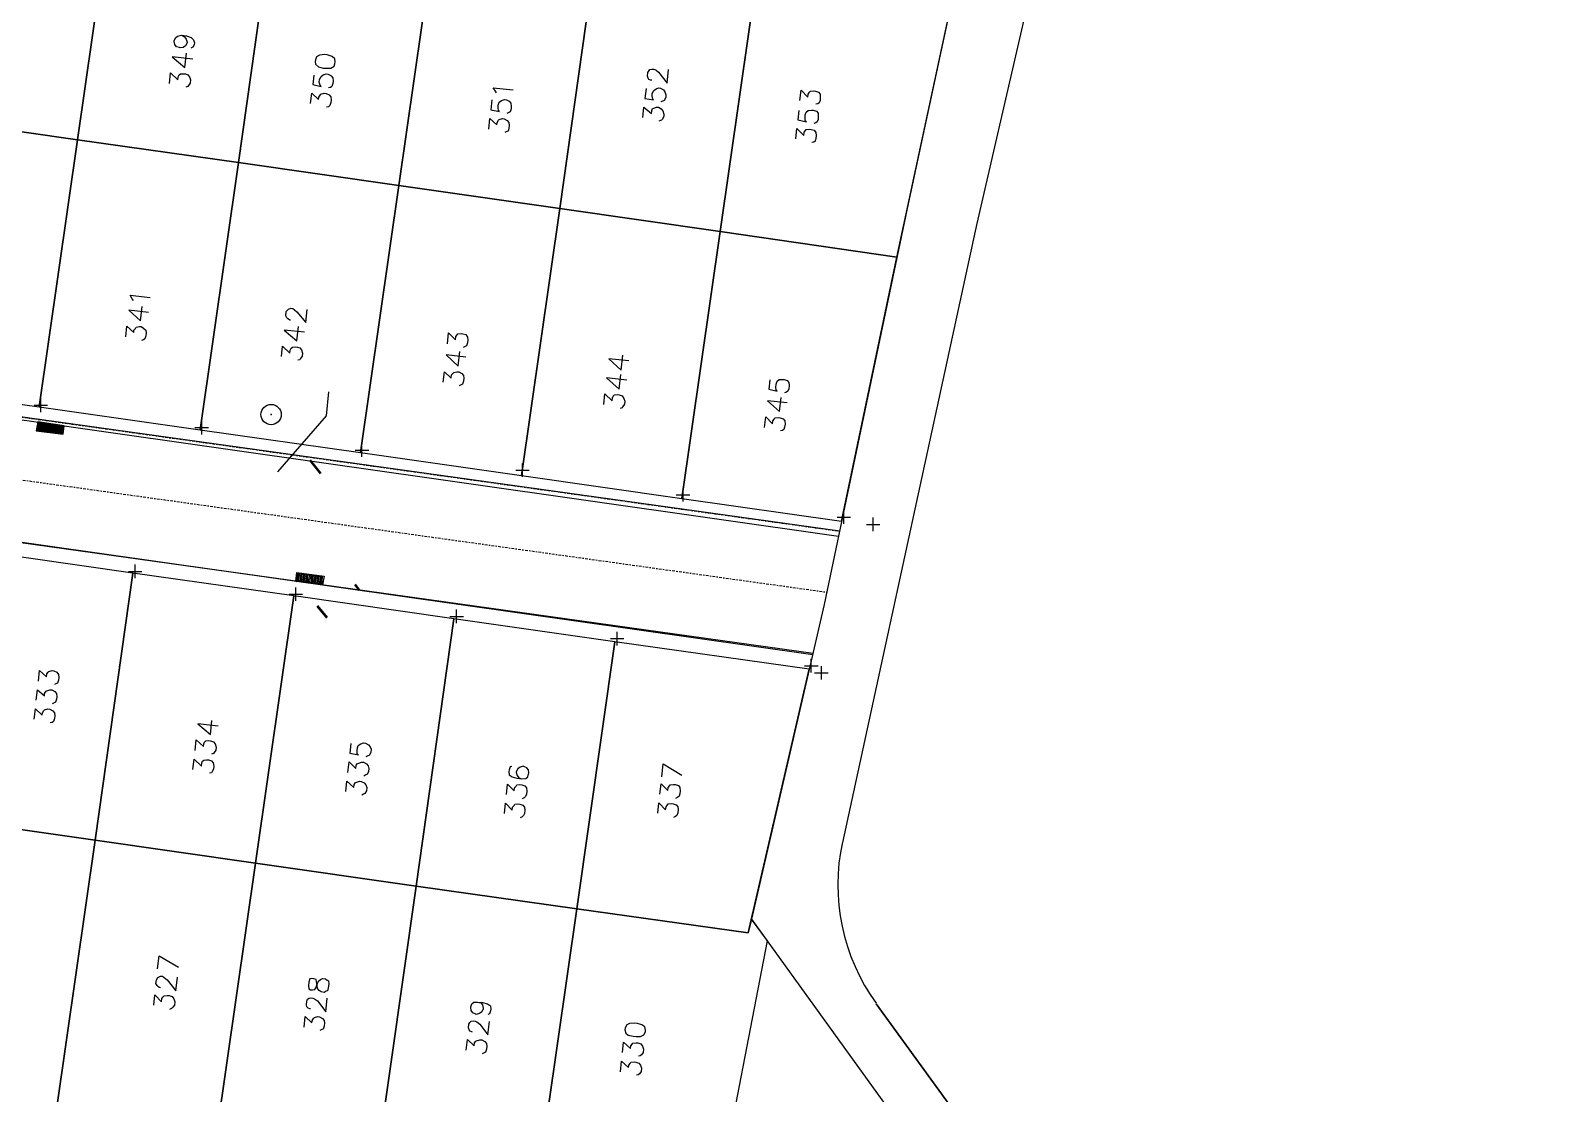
# Model space of a CAD drawing. Header units: metres. Extents: x 678 to 2349, y 417 to 1219.
# Drawn here: x 1088.6 to 1200.4, y 920.4 to 999 of the extents above; entities that cross this region are included whole.
import ezdxf

# ---------------------------------------------------------------- set-up
doc = ezdxf.new("R2010")
doc.units = ezdxf.units.M
doc.header["$PDMODE"] = 32
doc.header["$PDSIZE"] = 1.5
doc.linetypes.add('CENTRO1', pattern=[0.44, 0.2, -0.08, 0.08, -0.08])
for name, color, linetype in [('12-CONDICIONES EXISTENTES', 2, 'Continuous'), ('linea 1', 1, 'Continuous'), ('V-NODE', 1, 'Continuous')]:
    doc.layers.add(name, color=color, linetype=linetype)
doc.layers.add('PDF2_area escolar', color=7, linetype='Continuous', true_color=0x989898)
doc.layers.add('PDF_Geometry', color=7, linetype='Continuous', true_color=0x797979)

# ---------------------------------------------------------------- blocks, each defined once
blk = doc.blocks.new('base')
at = {"layer": 'PDF_Geometry', "lineweight": 25, "extrusion": (-0.000787417, 0.063364, 0.99799), "elevation": 0.03}
for points in [[(-320.14, -199.51), (-317.65, -177.69), (-314.6, -157.33), (-312.34, -132.43), (-311, -117.52), (-303.8, -78.13), (-296.11, -43.91), (-287.33, -13.76), (-275.46, 35.07), (-264.94, 80.83)], [(-314.36, -197.29), (-299.6, -195.68), (-292.74, -194.19), (-282.66, -192.11), (-274.48, -190.36), (-258.04, -185.15), (-248.03, -180.61), (-240.54, -177.71), (-228.64, -174.04), (-222.73, -172.71), (-217.38, -171.04), (-209.93, -169.25), (-202.16, -164.76), (-196.2, -160.28), (-195.07, -159.82), (-178.09, -157.46), (-154.3, -156.61), (-136.67, -154.61), (-124.44, -153.16), (-118.07, -151.47), (-100.79, -146.65), (-80.95, -140.97), (-73.38, -139.33), (-61.69, -135.82), (-40.5, -131.6), (-37.73, -130.87), (-17.66, -129.44), (1.31, -127.46), (21.09, -124.93), (41.01, -122.83), (47.38, -123.46), (63.59, -123.19), (81.4, -124.31), (85.64, -96.07), (88.7, -66.39), (92.81, -40.78), (97.16, -22.39), (100.6, -1.56), (102.48, 8.32), (109.69, 37.36), (117.53, 76.62), (126.22, 115.64), (131.51, 149.59), (134.68, 173.97), (136.92, 195.59), (139.96, 229.68), (141.56, 250.68), (142.61, 271.37), (143.25, 283.21), (147.07, 312.94), (152.58, 355.63), (153.55, 396.04), (150.87, 418.02), (151.78, 438.64), (150.96, 458.03), (151.78, 438.64), (150.87, 418.02), (153.55, 396.04), (152.58, 355.63), (147.07, 312.94), (143.25, 283.21), (142.61, 271.37), (141.56, 250.68), (139.96, 229.68), (136.92, 195.59), (134.68, 173.97), (131.51, 149.59), (126.22, 115.64), (117.53, 76.62), (109.69, 37.36), (102.48, 8.32), (100.6, -1.56), (97.16, -22.39), (92.81, -40.78), (88.7, -66.39), (85.64, -96.07), (81.4, -124.31), (63.59, -123.19), (47.38, -123.46), (41.01, -122.83), (21.09, -124.93), (1.31, -127.46), (-17.66, -129.44), (-37.73, -130.87), (-40.5, -131.6), (-61.69, -135.82), (-73.38, -139.33), (-80.95, -140.97), (-100.79, -146.65), (-118.07, -151.47), (-124.44, -153.16), (-136.67, -154.61), (-154.3, -156.61), (-178.09, -157.46), (-195.07, -159.82), (-196.2, -160.28), (-202.16, -164.76), (-209.93, -169.25), (-217.38, -171.04), (-222.73, -172.71), (-228.64, -174.04), (-240.54, -177.71), (-248.03, -180.61), (-258.04, -185.15), (-274.48, -190.36), (-282.66, -192.11), (-292.74, -194.19), (-299.6, -195.68), (-314.36, -197.29), (-312.18, -178.45), (-309.15, -157.9), (-306.88, -132.9), (-305.82, -118), (-298.64, -78.8), (-291.06, -45.08), (-282.25, -15.12), (-275.64, 10.47), (-270.32, 33.9), (-263.82, 63.16), (-258.15, 86.41), (-284.42, 123.89)], [(-268, 16.97), (-268.13, 15.87), (-179.14, 2.05), (-177.21, 3.48), (-171.28, 41.86)], [(-216.81, 20.4), (-217.03, 20.52), (-217.15, 20.68), (-217.21, 20.91), (-217.21, 20.96), (-217.09, 21.18), (-216.93, 21.3), (-216.7, 21.32), (-216.65, 21.31), (-216.43, 21.24), (-216.31, 21.08), (-216.25, 20.85), (-216.25, 20.8), (-216.37, 20.58), (-216.52, 20.46), (-216.81, 20.4), (-217.18, 20.45), (-217.53, 20.58), (-217.7, 20.74), (-217.76, 20.98), (-217.74, 21.12), (-217.63, 21.29), (-217.48, 21.36)], [(-217.62, 22.17), (-216.11, 21.99), (-217.03, 22.79), (-217.16, 21.74)], [(-215.87, 23.95), (-215.97, 23.18), (-216.5, 23.7), (-216.53, 23.48), (-216.59, 23.34), (-216.7, 23.26), (-216.93, 23.25), (-217.07, 23.26), (-217.25, 23.33), (-217.37, 23.48), (-217.43, 23.72), (-217.4, 23.95), (-217.29, 24.12), (-217.23, 24.21), (-217.09, 24.24)], [(-226.55, 23.48), (-226.47, 24.16), (-227.09, 24.33), (-227.01, 24.23), (-226.95, 23.99), (-226.97, 23.81), (-227.09, 23.59), (-227.24, 23.47), (-227.48, 23.4), (-227.62, 23.42), (-227.84, 23.54), (-227.96, 23.69), (-227.98, 23.93), (-227.96, 24.11), (-227.88, 24.33), (-227.78, 24.41), (-227.64, 24.44)], [(-251.55, 24.17), (-251.46, 24.16), (-251.33, 24.1), (-251.29, 24), (-251.22, 23.85), (-251.25, 23.58), (-251.36, 23.45), (-251.42, 23.37), (-251.56, 23.34), (-251.7, 23.35), (-251.87, 23.42), (-252.04, 23.58), (-252.68, 24.4), (-252.8, 23.39)], [(-226.29, 25.58), (-226.39, 24.8), (-226.89, 25.28), (-226.91, 25.1), (-227.02, 24.97), (-227.07, 24.89), (-227.31, 24.82), (-227.45, 24.84), (-227.67, 24.96), (-227.79, 25.11), (-227.81, 25.34), (-227.78, 25.53), (-227.71, 25.75), (-227.61, 25.83), (-227.47, 25.86)], [(-240.05, 24.96), (-239.97, 24.82), (-239.82, 24.57), (-241.28, 24.74)], [(-251.11, 24.77), (-251.02, 25.5), (-251.65, 25.62), (-251.61, 25.57), (-251.55, 25.33), (-251.57, 25.15), (-251.69, 24.93), (-251.85, 24.81), (-252.04, 24.74), (-252.18, 24.76), (-252.39, 24.88), (-252.51, 25.03), (-252.58, 25.27), (-252.56, 25.45), (-252.44, 25.67), (-252.39, 25.71), (-252.19, 25.78)], [(-262.48, 25.81), (-262.58, 25.04), (-263.07, 25.56), (-263.1, 25.33), (-263.2, 25.2), (-263.26, 25.12), (-263.5, 25.1), (-263.63, 25.12), (-263.86, 25.19), (-263.98, 25.34), (-263.99, 25.58), (-263.97, 25.81), (-263.9, 25.98), (-263.8, 26.06), (-263.65, 26.09)], [(-239.71, 25.48), (-239.62, 26.21), (-240.25, 26.33), (-240.17, 26.28), (-240.15, 26.04), (-240.17, 25.86), (-240.25, 25.64), (-240.4, 25.52), (-240.64, 25.45), (-240.78, 25.47), (-240.99, 25.59), (-241.11, 25.74), (-241.13, 25.98), (-241.11, 26.16), (-241.04, 26.38), (-240.94, 26.42), (-240.79, 26.49)], [(-250.85, 26.92), (-250.94, 26.14), (-251.49, 26.62), (-251.51, 26.44), (-251.58, 26.26), (-251.67, 26.23), (-251.87, 26.16), (-252.01, 26.17), (-252.22, 26.29), (-252.34, 26.45), (-252.41, 26.69), (-252.39, 26.87), (-252.27, 27.09), (-252.22, 27.13), (-252.02, 27.2)], [(-262.39, 26.54), (-262.31, 27.23), (-262.94, 27.4), (-262.86, 27.3), (-262.84, 27.11), (-262.86, 26.88), (-262.94, 26.66), (-263.09, 26.54), (-263.32, 26.52), (-263.46, 26.53), (-263.69, 26.61), (-263.81, 26.76), (-263.82, 26.99), (-263.8, 27.22), (-263.73, 27.4), (-263.63, 27.48), (-263.48, 27.51)], [(-239.45, 27.63), (-239.54, 26.85), (-240.04, 27.33), (-240.06, 27.15), (-240.18, 26.97), (-240.23, 26.93), (-240.47, 26.87), (-240.6, 26.89), (-240.82, 27.01), (-240.94, 27.16), (-240.96, 27.39), (-240.94, 27.58), (-240.87, 27.8), (-240.77, 27.83), (-240.62, 27.91)], [(-262.14, 28.65), (-262.23, 27.87), (-262.73, 28.39), (-262.76, 28.16), (-262.86, 28.04), (-262.92, 27.95), (-263.15, 27.93), (-263.29, 27.95), (-263.51, 28.02), (-263.63, 28.18), (-263.65, 28.41), (-263.63, 28.64), (-263.56, 28.82), (-263.46, 28.9), (-263.31, 28.93)], [(-214.11, 40.9), (-212.65, 40.72), (-213.52, 41.52), (-213.65, 40.47)], [(-213.01, 40.02), (-212.93, 39.88), (-212.78, 39.62), (-214.24, 39.8)], [(-224.6, 41.61), (-224.55, 41.6), (-224.38, 41.49), (-224.34, 41.43), (-224.26, 41.29), (-224.3, 40.97), (-224.41, 40.84), (-224.46, 40.8), (-224.65, 40.73), (-224.79, 40.75), (-224.92, 40.86), (-225.08, 41.01), (-225.73, 41.79), (-225.85, 40.83)], [(-212.41, 42.69), (-212.5, 41.91), (-213, 42.39), (-213.02, 42.2), (-213.13, 42.08), (-213.19, 41.99), (-213.43, 41.93), (-213.56, 41.95), (-213.74, 42.06), (-213.9, 42.22), (-213.92, 42.45), (-213.9, 42.63), (-213.83, 42.86), (-213.72, 42.94), (-213.58, 42.97)], [(-225.64, 42.52), (-224.14, 42.34), (-225.06, 43.14), (-225.19, 42.09)], [(-236.19, 43.51), (-236.29, 42.69), (-236.78, 43.21), (-236.81, 42.98), (-236.92, 42.86), (-236.98, 42.77), (-237.21, 42.75), (-237.35, 42.77), (-237.57, 42.84), (-237.68, 43.04), (-237.71, 43.23), (-237.68, 43.46), (-237.61, 43.68), (-237.51, 43.72), (-237.36, 43.79)], [(-223.9, 44.3), (-223.99, 43.53), (-224.53, 44.06), (-224.56, 43.83), (-224.62, 43.69), (-224.72, 43.61), (-224.96, 43.6), (-225.1, 43.61), (-225.27, 43.68), (-225.39, 43.83), (-225.46, 44.07), (-225.43, 44.3), (-225.32, 44.47), (-225.26, 44.56), (-225.12, 44.59)], [(-237.55, 44.51), (-236.09, 44.33), (-236.96, 45.18), (-237.1, 44.08)], [(-249.6, 44.94), (-248.1, 44.76), (-249.01, 45.61), (-249.15, 44.52)], [(-172.68, 43.79), (-264.94, 58.11)], [(-235.85, 46.35), (-235.94, 45.57), (-236.44, 46.05), (-236.47, 45.82), (-236.58, 45.69), (-236.63, 45.65), (-236.87, 45.59), (-237.01, 45.6), (-237.22, 45.72), (-237.34, 45.88), (-237.37, 46.07), (-237.34, 46.29), (-237.27, 46.52), (-237.17, 46.55), (-237.02, 46.63)], [(-249.43, 46.36), (-247.93, 46.18), (-248.84, 47.03), (-248.98, 45.93)], [(-259.99, 46.47), (-259.91, 47.16), (-260.54, 47.33), (-260.46, 47.22), (-260.44, 47.04), (-260.46, 46.81), (-260.54, 46.58), (-260.69, 46.46), (-260.92, 46.45), (-261.06, 46.46), (-261.28, 46.54), (-261.4, 46.69), (-261.42, 46.92), (-261.4, 47.15), (-261.33, 47.33), (-261.23, 47.41), (-261.08, 47.44)], [(-223.52, 52.84), (-227.17, 48.73), (-227.38, 46.95)], [(-247.69, 48.14), (-247.78, 47.37), (-248.32, 47.89), (-248.35, 47.67), (-248.41, 47.53), (-248.51, 47.45), (-248.7, 47.43), (-248.84, 47.45), (-249.06, 47.52), (-249.18, 47.72), (-249.25, 47.91), (-249.22, 48.14), (-249.11, 48.31), (-249.05, 48.4), (-248.9, 48.47)], [(-261.27, 48.2), (-259.81, 48.03), (-260.68, 48.83), (-260.81, 47.78)], [(-207.72, 49.26), (-205.86, 48.95), (-205.74, 49.54), (-207.66, 49.81)], [(-205.74, 49.54), (-205.75, 49.49)], [(-205.83, 49.55), (-205.76, 49.4)], [(-205.92, 49.56), (-205.77, 49.26)], [(-205.97, 49.56), (-205.84, 49.13)], [(-206.06, 49.57), (-205.85, 49.04)], [(-206.11, 49.58), (-205.9, 48.95)], [(-206.2, 49.59), (-205.94, 49)], [(-206.29, 49.6), (-206.04, 49.01)], [(-206.34, 49.61), (-206.08, 49.02)], [(-206.43, 49.62), (-206.17, 49.03)], [(-206.47, 49.62), (-206.26, 49.04)], [(-206.56, 49.63), (-206.31, 49.05)], [(-206.66, 49.65), (-206.4, 49.06)], [(-206.7, 49.65), (-206.45, 49.06)], [(-206.79, 49.66), (-206.54, 49.07)], [(-206.84, 49.67), (-206.63, 49.09)], [(-206.93, 49.68), (-206.68, 49.09)], [(-207.02, 49.69), (-206.77, 49.1)], [(-207.07, 49.69), (-206.81, 49.11)], [(-207.15, 49.75), (-206.9, 49.12)], [(-207.24, 49.76), (-207, 49.13)], [(-207.29, 49.77), (-207.04, 49.14)], [(-207.38, 49.78), (-207.13, 49.15)], [(-207.43, 49.78), (-207.22, 49.16)], [(-207.52, 49.8), (-207.26, 49.21)], [(-207.61, 49.81), (-207.36, 49.22)], [(-207.66, 49.77), (-207.4, 49.23)], [(-207.68, 49.63), (-207.49, 49.24)], [(-207.69, 49.49), (-207.58, 49.25)], [(-207.7, 49.4), (-207.63, 49.25)], [(-207.72, 49.26), (-207.72, 49.26)], [(-259.57, 49.99), (-259.66, 49.21), (-260.16, 49.74), (-260.18, 49.51), (-260.29, 49.38), (-260.35, 49.3), (-260.58, 49.28), (-260.72, 49.3), (-260.94, 49.37), (-261.06, 49.52), (-261.08, 49.76), (-261.05, 49.99), (-260.99, 50.16), (-260.88, 50.24), (-260.74, 50.27)], [(-255.13, 108.39), (-164.82, 94.36), (-163.42, 92.48), (-169.4, 54.06), (-171.28, 52.66), (-262.92, 66.86)], [(-226.69, 61.19), (-224.82, 60.92), (-224.88, 60.37), (-226.75, 60.65)], [(-224.86, 60.93), (-224.98, 60.38)], [(-224.96, 60.94), (-225.07, 60.4)], [(-225.09, 60.96), (-225.16, 60.41)], [(-225.18, 60.97), (-225.25, 60.42)], [(-225.28, 60.98), (-225.39, 60.43)], [(-225.37, 60.99), (-225.48, 60.45)], [(-225.5, 61), (-225.57, 60.46)], [(-225.6, 61.02), (-225.66, 60.47)], [(-225.68, 61.07), (-225.8, 60.48)], [(-225.77, 61.08), (-225.89, 60.54)], [(-225.91, 61.1), (-225.98, 60.55)], [(-226, 61.11), (-226.07, 60.56)], [(-226.09, 61.12), (-226.2, 60.58)], [(-226.18, 61.13), (-226.3, 60.59)], [(-226.32, 61.15), (-226.39, 60.6)], [(-226.41, 61.16), (-226.48, 60.61)], [(-226.5, 61.17), (-226.62, 60.63)], [(-226.6, 61.18), (-226.71, 60.64)], [(-205.64, 68.12), (-205.73, 67.34), (-206.23, 67.82), (-206.26, 67.59), (-206.36, 67.46), (-206.41, 67.42), (-206.65, 67.36), (-206.79, 67.38), (-207.01, 67.49), (-207.13, 67.65), (-207.15, 67.88), (-207.13, 68.06), (-207.05, 68.29), (-206.96, 68.32), (-206.81, 68.4)], [(-205.46, 69.53), (-205.56, 68.76), (-206.06, 69.23), (-206.08, 69.05), (-206.19, 68.88), (-206.24, 68.84), (-206.48, 68.78), (-206.62, 68.79), (-206.84, 68.91), (-206.96, 69.06), (-206.98, 69.3), (-206.96, 69.48), (-206.88, 69.7), (-206.78, 69.74), (-206.64, 69.81)], [(-205.29, 70.95), (-205.39, 70.17), (-205.89, 70.65), (-205.91, 70.47), (-206.02, 70.3), (-206.07, 70.26), (-206.31, 70.19), (-206.45, 70.21), (-206.67, 70.33), (-206.79, 70.48), (-206.81, 70.72), (-206.78, 70.9), (-206.71, 71.12), (-206.61, 71.2), (-206.47, 71.23)], [(-218.89, 71.62), (-217.39, 71.43), (-218.31, 72.24), (-218.43, 71.19)], [(-217.15, 73.4), (-217.24, 72.62), (-217.79, 73.11), (-217.81, 72.92), (-217.87, 72.79), (-217.97, 72.71), (-218.16, 72.69), (-218.3, 72.7), (-218.52, 72.78), (-218.64, 72.93), (-218.71, 73.17), (-218.68, 73.4), (-218.57, 73.57), (-218.51, 73.66), (-218.37, 73.69)], [(-228.69, 73.03), (-228.6, 73.76), (-229.24, 73.88), (-229.15, 73.83), (-229.14, 73.59), (-229.16, 73.36), (-229.23, 73.19), (-229.43, 73.07), (-229.62, 73), (-229.76, 73.02), (-229.98, 73.14), (-230.1, 73.29), (-230.17, 73.48), (-230.14, 73.71), (-230.02, 73.93), (-229.92, 73.96), (-229.78, 74.04)], [(-216.98, 74.82), (-217.07, 74.04), (-217.61, 74.57), (-217.64, 74.34), (-217.7, 74.21), (-217.8, 74.13), (-217.99, 74.1), (-218.13, 74.12), (-218.35, 74.19), (-218.47, 74.35), (-218.54, 74.59), (-218.51, 74.82), (-218.39, 74.99), (-218.34, 75.07), (-218.2, 75.1)], [(-228.43, 75.18), (-228.53, 74.4), (-229.03, 74.88), (-229.05, 74.65), (-229.16, 74.52), (-229.26, 74.49), (-229.45, 74.42), (-229.59, 74.43), (-229.81, 74.55), (-229.93, 74.71), (-230, 74.9), (-229.97, 75.13), (-229.85, 75.35), (-229.75, 75.38), (-229.61, 75.46)], [(-240.57, 74.88), (-240.43, 74.91), (-240.36, 75.13), (-240.34, 75.27), (-240.36, 75.5), (-240.57, 75.66), (-240.93, 75.75), (-241.3, 75.8), (-241.58, 75.79), (-241.73, 75.67), (-241.8, 75.44), (-241.81, 75.4), (-241.79, 75.16), (-241.67, 75.01), (-241.45, 74.89), (-241.41, 74.88), (-241.17, 74.95), (-241.01, 75.07), (-240.89, 75.29), (-240.89, 75.33), (-240.95, 75.57), (-241.07, 75.73), (-241.3, 75.8)], [(-251.64, 75.79), (-251.75, 74.83), (-253.13, 75.69)], [(-228.26, 76.59), (-228.36, 75.82), (-228.86, 76.29), (-228.88, 76.07), (-228.99, 75.94), (-229.09, 75.9), (-229.28, 75.83), (-229.42, 75.85), (-229.64, 75.97), (-229.76, 76.12), (-229.83, 76.32), (-229.8, 76.55), (-229.68, 76.76), (-229.58, 76.8), (-229.44, 76.87)], [(-240.14, 76.96), (-240.23, 76.18), (-240.72, 76.7), (-240.75, 76.47), (-240.86, 76.35), (-240.92, 76.26), (-241.15, 76.24), (-241.29, 76.26), (-241.51, 76.33), (-241.63, 76.49), (-241.65, 76.72), (-241.62, 76.95), (-241.55, 77.13), (-241.45, 77.21), (-241.3, 77.28)], [(-251.48, 77.07), (-251.58, 76.3), (-252.07, 76.82), (-252.1, 76.59), (-252.21, 76.46), (-252.26, 76.38), (-252.5, 76.36), (-252.63, 76.38), (-252.86, 76.45), (-252.98, 76.6), (-253, 76.84), (-252.97, 77.07), (-252.9, 77.24), (-252.8, 77.32), (-252.65, 77.4)], [(-239.97, 78.37), (-240.06, 77.6), (-240.55, 78.12), (-240.58, 77.89), (-240.69, 77.77), (-240.75, 77.68), (-240.98, 77.66), (-241.12, 77.68), (-241.34, 77.75), (-241.46, 77.9), (-241.48, 78.14), (-241.45, 78.37), (-241.38, 78.54), (-241.28, 78.63), (-241.13, 78.7)], [(-251.31, 78.49), (-251.41, 77.71), (-251.9, 78.24), (-251.93, 78.01), (-252.04, 77.88), (-252.09, 77.79), (-252.33, 77.78), (-252.46, 77.79), (-252.69, 77.87), (-252.81, 78.02), (-252.83, 78.25), (-252.8, 78.48), (-252.73, 78.66), (-252.63, 78.74), (-252.48, 78.82)], [(-214.18, 89.55), (-214.3, 88.59), (-215.72, 89.46)], [(-214.38, 90.97), (-214.29, 90.95), (-214.17, 90.85), (-214.13, 90.8), (-214.05, 90.65), (-214.08, 90.37), (-214.2, 90.2), (-214.25, 90.16), (-214.4, 90.09), (-214.53, 90.1), (-214.66, 90.21), (-214.87, 90.37), (-215.51, 91.19), (-215.64, 90.19)], [(-213.86, 92.25), (-213.95, 91.47), (-214.44, 91.99), (-214.47, 91.76), (-214.58, 91.64), (-214.64, 91.55), (-214.87, 91.53), (-215.01, 91.55), (-215.23, 91.62), (-215.35, 91.78), (-215.42, 92.02), (-215.39, 92.25), (-215.27, 92.42), (-215.17, 92.5), (-215.02, 92.57)], [(-225.45, 92.67), (-225.4, 92.66), (-225.27, 92.6), (-225.19, 92.5), (-225.16, 92.36), (-225.19, 92.08), (-225.25, 91.95), (-225.36, 91.87), (-225.5, 91.84), (-225.64, 91.86), (-225.77, 91.92), (-225.98, 92.08), (-226.58, 92.9), (-226.7, 91.89)], [(-237.82, 92.31), (-238.05, 92.38), (-238.17, 92.53), (-238.23, 92.77), (-238.23, 92.82), (-238.11, 93.04), (-237.95, 93.16), (-237.71, 93.22), (-237.67, 93.21), (-237.45, 93.1), (-237.33, 92.94), (-237.31, 92.71), (-237.32, 92.66), (-237.39, 92.44), (-237.54, 92.32), (-237.82, 92.31), (-238.19, 92.35), (-238.55, 92.44), (-238.76, 92.6), (-238.78, 92.84), (-238.76, 92.98), (-238.69, 93.2), (-238.55, 93.23)], [(-224.96, 94), (-225.05, 93.22), (-225.55, 93.7), (-225.58, 93.47), (-225.69, 93.35), (-225.74, 93.31), (-225.98, 93.24), (-226.12, 93.26), (-226.33, 93.38), (-226.45, 93.53), (-226.48, 93.72), (-226.45, 93.95), (-226.38, 94.17), (-226.28, 94.21), (-226.13, 94.28)], [(-237.42, 94.53), (-237.37, 94.52), (-237.24, 94.46), (-237.16, 94.36), (-237.13, 94.22), (-237.16, 93.94), (-237.23, 93.81), (-237.33, 93.73), (-237.47, 93.7), (-237.61, 93.72), (-237.74, 93.78), (-237.95, 93.94), (-238.55, 94.76), (-238.67, 93.75)], [(-236.93, 95.86), (-237.03, 95.08), (-237.52, 95.56), (-237.55, 95.33), (-237.66, 95.21), (-237.71, 95.17), (-237.95, 95.1), (-238.09, 95.12), (-238.31, 95.24), (-238.43, 95.39), (-238.45, 95.58), (-238.42, 95.81), (-238.35, 96.03), (-238.25, 96.07), (-238.1, 96.14)], [(-248.49, 96.19), (-248.58, 95.41), (-249.08, 95.89), (-249.1, 95.7), (-249.21, 95.58), (-249.26, 95.49), (-249.5, 95.47), (-249.64, 95.49), (-249.86, 95.56), (-249.98, 95.72), (-250.04, 95.96), (-250.02, 96.19), (-249.9, 96.36), (-249.8, 96.44), (-249.66, 96.47)], [(-248.31, 97.6), (-248.41, 96.83), (-248.91, 97.3), (-248.93, 97.12), (-249.04, 97), (-249.09, 96.91), (-249.33, 96.89), (-249.47, 96.91), (-249.69, 96.98), (-249.81, 97.13), (-249.87, 97.37), (-249.85, 97.6), (-249.73, 97.77), (-249.63, 97.85), (-249.49, 97.88)]]:
    blk.add_lwpolyline(points, dxfattribs=at)
for points in [[(-197.19, 26.2), (-209.03, 28.04), (-212.1, 8.29), (-200.22, 6.44)], [(-209.03, 28.04), (-220.91, 29.89), (-223.94, 10.13), (-212.1, 8.29)], [(-220.91, 29.89), (-232.74, 31.74), (-235.82, 11.98), (-223.94, 10.13)], [(-232.74, 31.74), (-244.62, 33.58), (-247.65, 13.82), (-235.82, 11.98)], [(-244.62, 33.58), (-256.46, 35.43), (-259.53, 15.67), (-247.65, 13.82)], [(-256.46, 35.43), (-269.51, 37.51), (-273.96, 17.88), (-259.53, 15.67)], [(-226.67, 22.47), (-226.69, 22.66), (-226.9, 22.87), (-227.26, 22.96), (-227.44, 22.98), (-227.81, 22.98), (-228.06, 22.83), (-228.13, 22.65), (-228.15, 22.51), (-228.13, 22.28), (-227.92, 22.11), (-227.56, 21.98), (-227.38, 21.95), (-227, 22), (-226.76, 22.11), (-226.69, 22.33)], [(-194.11, 46), (-205.95, 47.8), (-209.03, 28.04), (-197.19, 26.2)], [(-205.95, 47.8), (-217.83, 49.65), (-220.91, 29.89), (-209.03, 28.04)], [(-205.95, 47.8), (-217.83, 49.65), (-220.91, 29.89), (-209.03, 28.04)], [(-217.83, 49.65), (-229.66, 51.49), (-232.74, 31.74), (-220.91, 29.89)], [(-229.66, 51.49), (-241.55, 53.34), (-244.62, 33.58), (-232.74, 31.74)], [(-241.55, 53.34), (-253.38, 55.18), (-256.46, 35.43), (-244.62, 33.58)], [(-253.38, 55.18), (-265.17, 57.02), (-269.51, 37.51), (-256.46, 35.43)], [(-207.77, 49.22), (-205.82, 48.9), (-205.69, 49.58), (-207.7, 49.86)], [(-205.74, 49.54), (-205.86, 48.95), (-207.72, 49.26), (-207.66, 49.81)], [(-197.8, 78.12), (-209.68, 79.97), (-212.71, 60.21), (-200.88, 58.36)], [(-209.68, 79.97), (-221.51, 81.81), (-224.59, 62.05), (-212.71, 60.21)], [(-226.73, 61.24), (-224.77, 60.96), (-224.84, 60.32), (-226.85, 60.61)], [(-224.88, 60.37), (-224.82, 60.92), (-226.69, 61.19), (-226.75, 60.65)], [(-221.51, 81.81), (-233.39, 83.66), (-236.42, 63.9), (-224.59, 62.05)], [(-233.39, 83.66), (-245.23, 85.5), (-248.3, 65.75), (-236.42, 63.9)], [(-245.23, 85.5), (-257.89, 87.44), (-262.65, 67.94), (-248.3, 65.75)], [(-194.72, 97.87), (-206.6, 99.72), (-209.68, 79.97), (-197.8, 78.12)], [(-206.6, 99.72), (-218.44, 101.56), (-221.51, 81.81), (-209.68, 79.97)], [(-218.44, 101.56), (-230.32, 103.41), (-233.39, 83.66), (-221.51, 81.81)], [(-230.32, 103.41), (-242.15, 105.25), (-245.23, 85.5), (-233.39, 83.66)], [(-242.15, 105.25), (-255.35, 107.31), (-259.3, 88.03), (-258.15, 86.41), (-257.89, 87.44), (-245.23, 85.5)], [(-225.33, 90.94), (-225.35, 91.17), (-225.48, 91.24), (-225.62, 91.25), (-225.8, 91.23), (-225.87, 91.1), (-226, 90.79), (-226.06, 90.61), (-226.22, 90.49), (-226.37, 90.42), (-226.59, 90.44), (-226.72, 90.55), (-226.81, 90.61), (-226.83, 90.84), (-226.79, 91.12), (-226.72, 91.34), (-226.62, 91.37), (-226.47, 91.45), (-226.25, 91.42), (-226.12, 91.31), (-226, 91.16), (-225.98, 90.93), (-225.92, 90.64), (-225.89, 90.5), (-225.72, 90.43), (-225.58, 90.41), (-225.44, 90.44), (-225.36, 90.67)], [(-287.62, 121.63), (-267.3, 92.8)], [(-248.69, 94.5), (-248.75, 94.74), (-248.92, 94.89), (-249.28, 94.98), (-249.51, 95.01), (-249.83, 95), (-250.08, 94.89), (-250.2, 94.68), (-250.21, 94.54), (-250.15, 94.3), (-249.94, 94.14), (-249.62, 94.05), (-249.4, 94.02), (-249.02, 94.03), (-248.82, 94.14), (-248.71, 94.36)]]:
    blk.add_lwpolyline(points, close=True, dxfattribs=at)
at = {"layer": 'PDF_Geometry', "color": 109, "lineweight": 50, "true_color": 0x136633, "extrusion": (-0.000787417, 0.063364, 0.99799), "elevation": 0.03}
for points in [[(-207.58, 49.25), (-207.54, 49.2)], [(-226.7, 52.99), (-225.94, 52.01)], [(-224.86, 60.97), (-224.82, 60.92)]]:
    blk.add_lwpolyline(points, dxfattribs=at)
at = {"layer": 'PDF_Geometry', "color": 252, "lineweight": 25, "true_color": 0x989898, "extrusion": (-0.000787417, 0.063364, 0.99799), "elevation": 0.03}
for points in [[(-224.82, 60.88), (-224.78, 60.83)], [(-224.86, 60.97), (-224.82, 60.92)]]:
    blk.add_lwpolyline(points, dxfattribs=at)
at = {"layer": 'PDF_Geometry', "color": 32, "lineweight": 50, "true_color": 0xb85b00, "extrusion": (-0.000787417, 0.063364, 0.99799), "elevation": 0.03}
for points in [[(-229.46, 61.67), (-229.14, 61.26)], [(-227.04, 63.69), (-226.35, 62.82)]]:
    blk.add_lwpolyline(points, dxfattribs=at)
blk = doc.blocks.new('*U4421')
at = {"color": 0, "linetype": 'ByBlock', "lineweight": -2, "transparency": 16777216}
for p, q in [((-1, 0), (1, 0)), ((0, -1), (0, 1))]:
    blk.add_line(p, q, dxfattribs=at)
blk = doc.blocks.new('*U4430', base_point=(1148.756, 963.047, 1003.799))
at = {"layer": 'V-NODE', "color": 5, "lineweight": -2, "xscale": 0.5, "yscale": 0.5, "zscale": 0.5}
blk.add_blockref('*U4421', (1148.756, 963.047, 1003.799), dxfattribs=at)
blk = doc.blocks.new('*U4433', base_point=(1150.933, 962.502, 1004.369))
at = {"layer": 'V-NODE', "color": 5, "lineweight": -2, "xscale": 0.5, "yscale": 0.5, "zscale": 0.5}
blk.add_blockref('*U4421', (1150.933, 962.502, 1004.369), dxfattribs=at)
blk = doc.blocks.new('*U4436', base_point=(1136.868, 964.699, 1003.182))
at = {"layer": 'V-NODE', "color": 5, "lineweight": -2, "xscale": 0.5, "yscale": 0.5, "zscale": 0.5}
blk.add_blockref('*U4421', (1136.868, 964.699, 1003.182), dxfattribs=at)
blk = doc.blocks.new('*U4439', base_point=(1125.001, 966.516, 1002.534))
at = {"layer": 'V-NODE', "color": 5, "lineweight": -2, "xscale": 0.5, "yscale": 0.5, "zscale": 0.5}
blk.add_blockref('*U4421', (1125.001, 966.516, 1002.534), dxfattribs=at)
blk = doc.blocks.new('*U4442', base_point=(1113.126, 967.998, 1002.354))
at = {"layer": 'V-NODE', "color": 5, "lineweight": -2, "xscale": 0.5, "yscale": 0.5, "zscale": 0.5}
blk.add_blockref('*U4421', (1113.126, 967.998, 1002.354), dxfattribs=at)
blk = doc.blocks.new('*U4445', base_point=(1101.271, 969.661, 1002.48))
at = {"layer": 'V-NODE', "color": 5, "lineweight": -2, "xscale": 0.5, "yscale": 0.5, "zscale": 0.5}
blk.add_blockref('*U4421', (1101.271, 969.661, 1002.48), dxfattribs=at)
blk = doc.blocks.new('*U4448', base_point=(1089.373, 971.313, 1002.258))
at = {"layer": 'V-NODE', "color": 5, "lineweight": -2, "xscale": 0.5, "yscale": 0.5, "zscale": 0.5}
blk.add_blockref('*U4421', (1089.373, 971.313, 1002.258), dxfattribs=at)
blk = doc.blocks.new('*U4475', base_point=(1096.348, 959.027, 1002.98))
at = {"layer": 'V-NODE', "color": 5, "lineweight": -2, "xscale": 0.5, "yscale": 0.5, "zscale": 0.5}
blk.add_blockref('*U4421', (1096.348, 959.027, 1002.98), dxfattribs=at)
blk = doc.blocks.new('*U4478', base_point=(1108.234, 957.349, 1003.165))
at = {"layer": 'V-NODE', "color": 5, "lineweight": -2, "xscale": 0.5, "yscale": 0.5, "zscale": 0.5}
blk.add_blockref('*U4421', (1108.234, 957.349, 1003.165), dxfattribs=at)
blk = doc.blocks.new('*U4481', base_point=(1120.123, 955.703, 1003.156))
at = {"layer": 'V-NODE', "color": 5, "lineweight": -2, "xscale": 0.5, "yscale": 0.5, "zscale": 0.5}
blk.add_blockref('*U4421', (1120.123, 955.703, 1003.156), dxfattribs=at)
blk = doc.blocks.new('*U4484', base_point=(1131.995, 954.053, 1003.445))
at = {"layer": 'V-NODE', "color": 5, "lineweight": -2, "xscale": 0.5, "yscale": 0.5, "zscale": 0.5}
blk.add_blockref('*U4421', (1131.995, 954.053, 1003.445), dxfattribs=at)
blk = doc.blocks.new('*U4487', base_point=(1146.353, 952.054, 1004.222))
at = {"layer": 'V-NODE', "color": 5, "lineweight": -2, "xscale": 0.5, "yscale": 0.5, "zscale": 0.5}
blk.add_blockref('*U4421', (1146.353, 952.054, 1004.222), dxfattribs=at)
blk = doc.blocks.new('*U4490', base_point=(1147.098, 951.528, 1004.732))
at = {"layer": 'V-NODE', "color": 5, "lineweight": -2, "xscale": 0.5, "yscale": 0.5, "zscale": 0.5}
blk.add_blockref('*U4421', (1147.098, 951.528, 1004.732), dxfattribs=at)

msp = doc.modelspace()

# ---------------------------------------------------------------- linework, layer by layer
msp.add_line((1053.23812, 965.99173, 3014.87453), (1146.49138, 952.98799, 3014.87453))
for points, elevation in [([(1148.45824, 962.00273), (1055.83999, 974.91793), (1054.69386, 976.41976), (1060.1024, 1015.16323), (1062.04769, 1016.64186), (1157.26353, 1003.39873)], 1002.11953), ([(1139.25811, 911.70418), (1048.62136, 924.34307), (1047.60942, 925.67113), (1053.05751, 964.69795), (1054.52569, 965.81219), (1146.49138, 952.98799)], 0.003)]:
    msp.add_lwpolyline(points, dxfattribs=dict(elevation=elevation))
at = {"layer": '12-CONDICIONES EXISTENTES', "color": 1}
msp.add_point((1106.408, 970.627), dxfattribs=at)
at = {"layer": 'linea 1', "color": 7, "linetype": 'CENTRO1', "true_color": 0xffffff, "elevation": 1002.11953}
msp.add_lwpolyline([(1054.5101, 975.10338), (1148.45824, 962.00273)], dxfattribs=at)
at = {"layer": 'linea 1', "linetype": 'CENTRO1', "elevation": 1002.11953}
msp.add_lwpolyline([(1053.87411, 970.54756), (1147.5136, 957.48995)], dxfattribs=at)
at = {"layer": 'PDF_Geometry', "lineweight": 25, "extrusion": (-0.000787417, 0.063364, 0.99799)}
msp.add_arc((-1174.84152, -855.82041, 1060.76006), 14.98539, 347.0766803, 35.1638246, dxfattribs=at)

# ---------------------------------------------------------------- block references
at = {"layer": 'PDF2_area escolar'}
msp.add_blockref('base', (882.736, 1016.336, 999.038), dxfattribs=at)
at = {"layer": 'V-NODE'}
for name, p in [('*U4448', (1089.375, 971.311, 1002.261)), ('*U4445', (1101.273, 969.659, 1002.483)), ('*U4442', (1113.128, 967.996, 1002.357)), ('*U4439', (1125.003, 966.514, 1002.537)), ('*U4436', (1136.87, 964.697, 1003.185)), ('*U4430', (1148.758, 963.045, 1003.802)), ('*U4433', (1150.935, 962.5, 1004.372)), ('*U4475', (1096.35, 959.025, 1002.983)), ('*U4478', (1108.236, 957.347, 1003.168)), ('*U4481', (1120.125, 955.701, 1003.159)), ('*U4484', (1131.997, 954.051, 1003.448)), ('*U4487', (1146.355, 952.052, 1004.225)), ('*U4490', (1147.1, 951.526, 1004.735))]:
    msp.add_blockref(name, p, dxfattribs=at)

doc.saveas('drawing.dxf')
